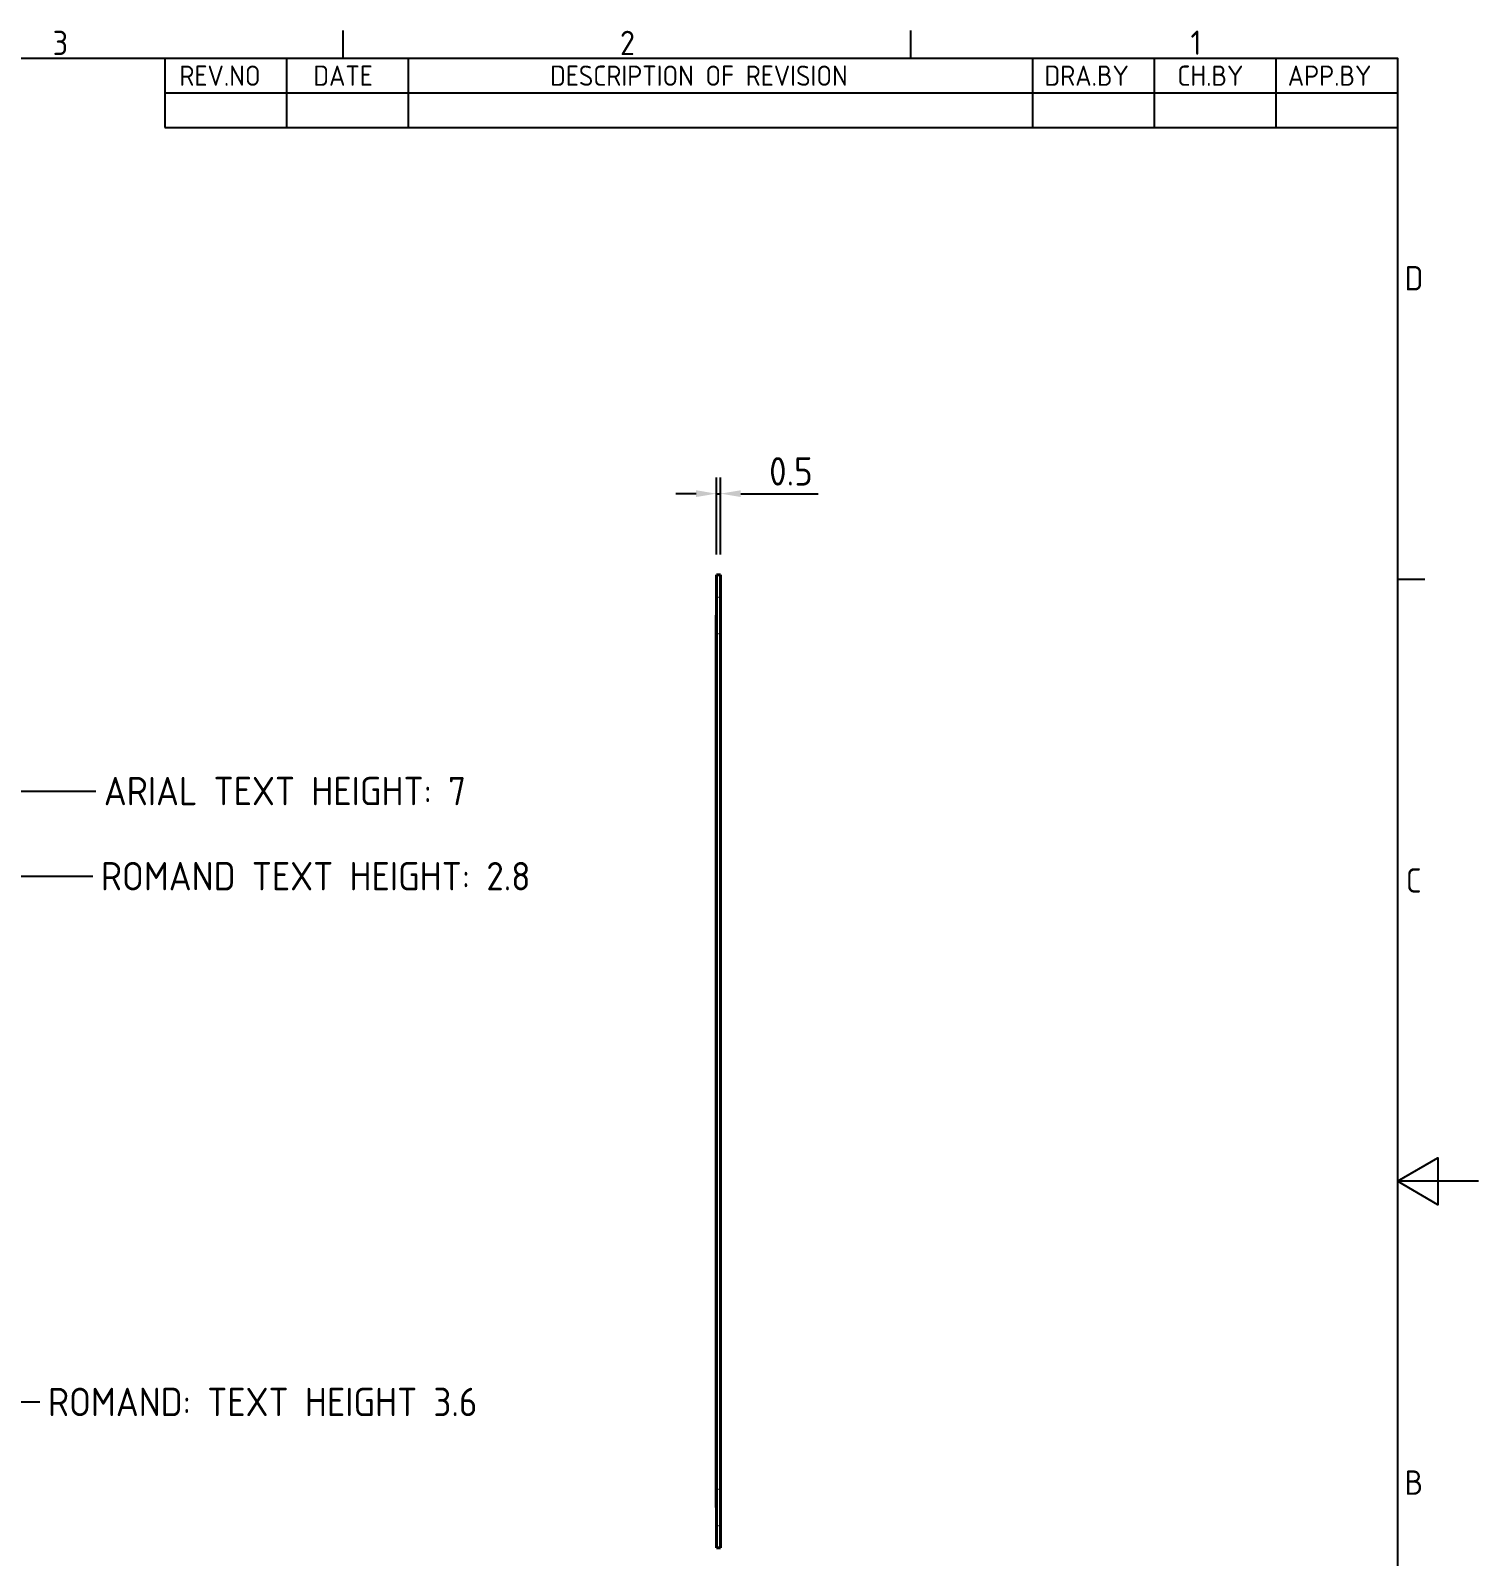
# Model space of a CAD drawing. Header units: millimetres. Extents: x 0 to 420, y 0 to 297.
# Drawn here: x 241.4 to 420, y 102.2 to 290.4 of the extents above; entities that cross this region are included whole.
import ezdxf

# ---------------------------------------------------------------- set-up
doc = ezdxf.new("R2010")
doc.units = ezdxf.units.MM
doc.linetypes.add('DASHED', pattern=[0.2067, 0.1654, -0.0413])
doc.layers.get('0').update_dxf_attribs({"color": 3, "lineweight": 25})
for name, color, linetype, lineweight in [('가려진 것(ISO)', 2, 'DASHED', 18), ('가려진 좁은 것(ISO)', 2, 'DASHED', 18), ('가시적인 것(ISO)', 3, 'Continuous', 40), ('경계(ISO)', 7, 'Continuous', 25), ('기호(ISO)', 5, 'Continuous', 25), ('치수(ISO)', 2, 'Continuous', 25)]:
    doc.layers.add(name, color=color, linetype=linetype, lineweight=lineweight)
doc.styles.add('ISO Proportiona M2B', font='isocp.shx')
doc.styles.add('문자 텍스트_M2B', font='isocp.shx')
doc.styles.add('치수 텍스트_PSTEK_POSCO', font='isocp.shx')
doc.dimstyles.new('치수_PSTEK_POSCO', dxfattribs={"dimtxt": 3.5, "dimasz": 2.5, "dimexe": 2, "dimexo": 2.5, "dimgap": 1, "dimtad": 1, "dimrnd": 1e-08, "dimdsep": 46, "dimtxsty": '치수 텍스트_PSTEK_POSCO', "dimcen": 0.09, "dimdle": 10, "dimclrd": 7, "dimclre": 7, "dimclrt": 2, "dimadec": 1, "dimazin": 2, "dimtfac": 1, "dimtmove": 0, "dimatfit": 3, "dimfxl": 0, "dimtolj": 1, "dimlwd": -1, "dimlwe": -1, "dimarcsym": 0})
doc.dimstyles.new('치수_PSTEK_POSCO$7', dxfattribs={"dimtxt": 3.5, "dimasz": 2.5, "dimexe": 2, "dimexo": 2.5, "dimgap": 1, "dimtad": 1, "dimrnd": 1e-08, "dimdsep": 46, "dimtxsty": '치수 텍스트_PSTEK_POSCO', "dimcen": 0.09, "dimdle": 10, "dimclrd": 7, "dimclre": 7, "dimclrt": 2, "dimadec": 1, "dimazin": 2, "dimtfac": 1, "dimtmove": 0, "dimatfit": 3, "dimfxl": 0, "dimtolj": 1, "dimlwd": -1, "dimlwe": -1, "dimarcsym": 0})

# ---------------------------------------------------------------- blocks, each defined once
blk = doc.blocks.new('경계 Default Border')
at = {"layer": '경계(ISO)'}
for p, q in [((280, 287), (280, 290.4)), ((350, 287), (350, 290.4)), ((410, 222.75), (413.4, 222.75))]:
    blk.add_line(p, q, dxfattribs=at)
at = {"layer": '경계(ISO)', "flags": 128}
for points in [[(10, 10), (10, 287), (410, 287), (410, 10), (10, 10)], [(420, 148.5), (410, 148.5), (415, 151.39), (415, 145.61), (410, 148.5)]]:
    blk.add_lwpolyline(points, dxfattribs=at)
at = {"layer": '경계(ISO)', "color": 2, "char_height": 3, "attachment_point": 7, "style": '문자 텍스트_M2B'}
for s, insert in [('3', (244.17, 287.37)), ('2', (314.13, 287.37)), ('1', (384.49, 287.4)), ('D', (410.88, 258.35)), ('C', (411.04, 184.1)), ('B', (410.88, 109.85))]:
    blk.add_mtext(s, dxfattribs=dict(at, insert=insert))
blk = doc.blocks.new('리비전 내역')
at = {"layer": '기호(ISO)'}
for p, q in [((258, 287), (410, 287)), ((258, 287), (258, 282.72)), ((273, 287), (273, 282.72)), ((288, 287), (288, 282.72)), ((365, 287), (365, 282.72)), ((380, 287), (380, 282.72)), ((395, 287), (395, 282.72)), ((410, 287), (410, 282.72)), ((258, 282.72), (410, 282.72)), ((258, 282.72), (258, 278.44)), ((273, 282.72), (273, 278.44)), ((288, 282.72), (288, 278.44)), ((365, 282.72), (365, 278.44)), ((380, 282.72), (380, 278.44)), ((395, 282.72), (395, 278.44)), ((410, 282.72), (410, 278.44)), ((258, 278.44), (410, 278.44))]:
    blk.add_line(p, q, dxfattribs=at)
at = {"layer": '기호(ISO)', "color": 2, "char_height": 2.5, "attachment_point": 7, "style": 'ISO Proportiona M2B'}
for s, insert in [('REV.NO', (259.79, 283.58)), ('DATE', (276.31, 283.58)), ('DESCRIPTION OF REVISION', (305.51, 283.58)), ('DRA.BY', (366.48, 283.58)), ('CH.BY', (382.86, 283.58)), ('APP.BY', (396.48, 283.58))]:
    blk.add_mtext(s, dxfattribs=dict(at, insert=insert))
blk = doc.blocks.new('*D26')
at = {"layer": 'Defpoints', "color": 0, "transparency": 16777216}
for p in [(326.52, 233.29), (326.02, 223.29), (326.52, 223.29)]:
    blk.add_point(p, dxfattribs=at)
at = {"layer": '치수(ISO)', "color": 7, "transparency": 16777216}
for p, q in [((326.02, 225.79), (326.02, 235.29)), ((326.52, 225.79), (326.52, 235.29)), ((323.52, 233.29), (321.02, 233.29)), ((326.02, 233.29), (326.52, 233.29)), ((329.02, 233.29), (338.57, 233.29))]:
    blk.add_line(p, q, dxfattribs=at)
for points in [[(323.52, 233.71), (323.52, 232.88), (326.02, 233.29)], [(329.02, 233.71), (329.02, 232.88), (326.52, 233.29)]]:
    blk.add_solid(points, dxfattribs=at)
at = {"layer": '치수(ISO)', "color": 2, "transparency": 16777216, "insert": (332.52, 236.04), "char_height": 3.5, "attachment_point": 4, "style": '치수 텍스트_PSTEK_POSCO'}
blk.add_mtext('\\A1;0.5', dxfattribs=at)

msp = doc.modelspace()

# ---------------------------------------------------------------- linework, layer by layer
at = {"layer": '가려진 것(ISO)', "ltscale": 0.952248}
for p, q in [((326.018, 220.543), (326.518, 220.543)), ((326.018, 216.043), (326.518, 216.043)), ((326.018, 110.543), (326.518, 110.543)), ((326.018, 106.043), (326.518, 106.043))]:
    msp.add_line(p, q, dxfattribs=at)
at = {"layer": '가려진 것(ISO)', "ltscale": 0.018947}
for p, q in [((326.018, 218.193), (326.008, 218.193)), ((326.018, 215.281), (326.008, 215.281)), ((326.018, 214.918), (326.008, 214.918)), ((326.018, 214.898), (326.008, 214.898)), ((326.018, 214.882), (326.008, 214.882)), ((326.018, 214.814), (326.008, 214.814)), ((326.018, 214.799), (326.008, 214.799)), ((326.018, 214.319), (326.008, 214.319)), ((326.018, 213.954), (326.008, 213.954)), ((326.018, 211.491), (326.008, 211.491)), ((326.018, 210.909), (326.008, 210.909)), ((326.018, 210.908), (326.008, 210.908)), ((326.018, 210.704), (326.008, 210.704)), ((326.018, 210.541), (326.008, 210.541)), ((326.018, 210.375), (326.008, 210.375)), ((326.018, 210.326), (326.008, 210.326)), ((326.018, 210.287), (326.008, 210.287)), ((326.018, 210.121), (326.008, 210.121)), ((326.018, 209.958), (326.008, 209.958)), ((326.018, 209.704), (326.008, 209.704)), ((326.018, 209.508), (326.008, 209.508)), ((326.018, 209.379), (326.008, 209.379)), ((326.018, 209.238), (326.008, 209.238)), ((326.018, 208.386), (326.008, 208.386)), ((326.018, 208.386), (326.008, 208.386)), ((326.018, 208.338), (326.008, 208.338)), ((326.018, 208.319), (326.008, 208.319)), ((326.018, 208.318), (326.008, 208.318)), ((326.018, 208.2), (326.008, 208.2)), ((326.018, 208.15), (326.008, 208.15)), ((326.018, 208.119), (326.008, 208.119)), ((326.018, 208.113), (326.008, 208.113)), ((326.018, 208.108), (326.008, 208.108)), ((326.018, 208.104), (326.008, 208.104)), ((326.018, 207.945), (326.008, 207.945)), ((326.018, 207.803), (326.008, 207.803)), ((326.018, 207.66), (326.008, 207.66)), ((326.018, 207.64), (326.008, 207.64)), ((326.018, 207.521), (326.008, 207.521)), ((326.018, 207.342), (326.008, 207.342)), ((326.018, 207.34), (326.008, 207.34)), ((326.018, 207.328), (326.008, 207.328)), ((326.018, 207.272), (326.008, 207.272)), ((326.018, 207.235), (326.008, 207.235)), ((326.018, 207.192), (326.008, 207.192)), ((326.018, 207.098), (326.008, 207.098)), ((326.018, 207.066), (326.008, 207.066)), ((326.018, 206.848), (326.008, 206.848)), ((326.018, 206.818), (326.008, 206.818)), ((326.018, 206.622), (326.008, 206.622)), ((326.018, 206.446), (326.008, 206.446)), ((326.018, 206.136), (326.008, 206.136)), ((326.018, 206.053), (326.008, 206.053)), ((326.018, 205.885), (326.008, 205.885)), ((326.018, 205.583), (326.008, 205.583)), ((326.018, 205.335), (326.008, 205.335)), ((326.018, 205.231), (326.008, 205.231)), ((326.018, 205.201), (326.008, 205.201)), ((326.018, 205.134), (326.008, 205.134)), ((326.018, 204.884), (326.008, 204.884)), ((326.018, 204.59), (326.008, 204.59)), ((326.018, 204.454), (326.008, 204.454)), ((326.018, 203.804), (326.008, 203.804)), ((326.018, 203.798), (326.008, 203.798)), ((326.018, 203.726), (326.008, 203.726)), ((326.018, 203.713), (326.008, 203.713)), ((326.018, 203.71), (326.008, 203.71)), ((326.018, 203.64), (326.008, 203.64)), ((326.018, 203.637), (326.008, 203.637)), ((326.018, 203.628), (326.008, 203.628)), ((326.018, 203.591), (326.008, 203.591)), ((326.018, 203.574), (326.008, 203.574)), ((326.018, 203.536), (326.008, 203.536)), ((326.018, 203.471), (326.008, 203.471)), ((326.018, 203.455), (326.008, 203.455)), ((326.018, 203.054), (326.008, 203.054)), ((326.018, 202.918), (326.008, 202.918)), ((326.018, 202.866), (326.008, 202.866)), ((326.018, 202.736), (326.008, 202.736)), ((326.018, 202.675), (326.008, 202.675)), ((326.018, 202.539), (326.008, 202.539)), ((326.018, 202.521), (326.008, 202.521)), ((326.018, 202.52), (326.008, 202.52)), ((326.018, 202.517), (326.008, 202.517)), ((326.018, 200.868), (326.008, 200.868)), ((326.018, 199.906), (326.008, 199.906)), ((326.018, 199.778), (326.008, 199.778)), ((326.018, 198.988), (326.008, 198.988)), ((326.018, 198.743), (326.008, 198.743)), ((326.018, 198.722), (326.008, 198.722)), ((326.018, 198.092), (326.008, 198.092)), ((326.018, 197.98), (326.008, 197.98)), ((326.018, 197.836), (326.008, 197.836)), ((326.018, 197.26), (326.008, 197.26)), ((326.018, 197.148), (326.008, 197.148)), ((326.018, 197.126), (326.008, 197.126)), ((326.018, 197.068), (326.008, 197.068)), ((326.018, 196.998), (326.008, 196.998)), ((326.018, 196.977), (326.008, 196.977)), ((326.018, 196.913), (326.008, 196.913)), ((326.018, 196.886), (326.008, 196.886)), ((326.018, 196.748), (326.008, 196.748)), ((326.018, 196.731), (326.008, 196.731)), ((326.018, 196.667), (326.008, 196.667)), ((326.018, 196.63), (326.008, 196.63)), ((326.018, 196.513), (326.008, 196.513)), ((326.018, 196.171), (326.008, 196.171)), ((326.018, 195.963), (326.008, 195.963)), ((326.018, 195.878), (326.008, 195.878)), ((326.018, 195.547), (326.008, 195.547)), ((326.018, 195.056), (326.008, 195.056)), ((326.018, 194.656), (326.008, 194.656)), ((326.018, 194.565), (326.008, 194.565)), ((326.018, 194.56), (326.008, 194.56)), ((326.018, 194.523), (326.008, 194.523)), ((326.018, 194.357), (326.008, 194.357)), ((326.018, 194.299), (326.008, 194.299)), ((326.018, 194.133), (326.008, 194.133)), ((326.018, 194.09), (326.008, 194.09)), ((326.018, 194.037), (326.008, 194.037)), ((326.018, 193.957), (326.008, 193.957)), ((326.018, 193.909), (326.008, 193.909)), ((326.018, 193.888), (326.008, 193.888)), ((326.018, 193.797), (326.008, 193.797)), ((326.018, 193.765), (326.008, 193.765)), ((326.018, 193.754), (326.008, 193.754)), ((326.018, 192.997), (326.008, 192.997)), ((326.018, 192.906), (326.008, 192.906)), ((326.018, 192.794), (326.008, 192.794)), ((326.018, 187.591), (326.008, 187.591)), ((326.018, 187.456), (326.008, 187.456)), ((326.018, 187.402), (326.008, 187.402)), ((326.018, 187.322), (326.008, 187.322)), ((326.018, 187.28), (326.008, 187.28)), ((326.018, 187.275), (326.008, 187.275)), ((326.018, 187.192), (326.008, 187.192)), ((326.018, 187.19), (326.008, 187.19)), ((326.018, 187.187), (326.008, 187.187)), ((326.018, 187.153), (326.008, 187.153)), ((326.018, 187.089), (326.008, 187.089)), ((326.018, 187.078), (326.008, 187.078)), ((326.018, 187.05), (326.008, 187.05)), ((326.018, 187.034), (326.008, 187.034)), ((326.018, 186.923), (326.008, 186.923)), ((326.018, 186.902), (326.008, 186.902)), ((326.018, 186.897), (326.008, 186.897)), ((326.018, 186.882), (326.008, 186.882)), ((326.018, 186.662), (326.008, 186.662)), ((326.018, 186.646), (326.008, 186.646)), ((326.018, 186.53), (326.008, 186.53)), ((326.018, 186.527), (326.008, 186.527)), ((326.018, 186.519), (326.008, 186.519)), ((326.018, 186.421), (326.008, 186.421)), ((326.018, 186.416), (326.008, 186.416)), ((326.018, 186.374), (326.008, 186.374)), ((326.018, 186.294), (326.008, 186.294)), ((326.018, 186.24), (326.008, 186.24)), ((326.018, 186.105), (326.008, 186.105)), ((326.018, 185.88), (326.008, 185.88)), ((326.018, 185.872), (326.008, 185.872)), ((326.018, 185.869), (326.008, 185.869)), ((326.018, 185.644), (326.008, 185.644)), ((326.018, 185.621), (326.008, 185.621)), ((326.018, 185.611), (326.008, 185.611)), ((326.018, 185.517), (326.008, 185.517)), ((326.018, 185.502), (326.008, 185.502)), ((326.018, 185.497), (326.008, 185.497)), ((326.018, 185.476), (326.008, 185.476)), ((326.018, 185.455), (326.008, 185.455)), ((326.018, 185.321), (326.008, 185.321)), ((326.018, 185.246), (326.008, 185.246)), ((326.018, 185.243), (326.008, 185.243)), ((326.018, 185.212), (326.008, 185.212)), ((326.018, 185.209), (326.008, 185.209)), ((326.018, 185.207), (326.008, 185.207)), ((326.018, 185.124), (326.008, 185.124)), ((326.018, 185.121), (326.008, 185.121)), ((326.018, 184.997), (326.008, 184.997)), ((326.018, 184.943), (326.008, 184.943)), ((326.018, 184.808), (326.008, 184.808)), ((326.018, 181.542), (326.008, 181.542)), ((326.018, 181.442), (326.008, 181.442)), ((326.018, 180.489), (326.008, 180.489)), ((326.018, 180.217), (326.008, 180.217)), ((326.018, 180.181), (326.008, 180.181)), ((326.018, 179.972), (326.008, 179.972)), ((326.018, 179.837), (326.008, 179.837)), ((326.018, 179.827), (326.008, 179.827)), ((326.018, 179.799), (326.008, 179.799)), ((326.018, 179.796), (326.008, 179.796)), ((326.018, 179.783), (326.008, 179.783)), ((326.018, 179.702), (326.008, 179.702)), ((326.018, 179.664), (326.008, 179.664)), ((326.018, 179.661), (326.008, 179.661)), ((326.018, 179.656), (326.008, 179.656)), ((326.018, 179.626), (326.008, 179.626)), ((326.018, 179.61), (326.008, 179.61)), ((326.018, 179.573), (326.008, 179.573)), ((326.018, 179.57), (326.008, 179.57)), ((326.018, 179.534), (326.008, 179.534)), ((326.018, 179.529), (326.008, 179.529)), ((326.018, 179.488), (326.008, 179.488)), ((326.018, 179.483), (326.008, 179.483)), ((326.018, 179.469), (326.008, 179.469)), ((326.018, 179.431), (326.008, 179.431)), ((326.018, 179.415), (326.008, 179.415)), ((326.018, 179.4), (326.008, 179.4)), ((326.018, 179.397), (326.008, 179.397)), ((326.018, 179.361), (326.008, 179.361)), ((326.018, 179.304), (326.008, 179.304)), ((326.018, 179.296), (326.008, 179.296)), ((326.018, 179.283), (326.008, 179.283)), ((326.018, 179.28), (326.008, 179.28)), ((326.018, 179.278), (326.008, 179.278)), ((326.018, 179.262), (326.008, 179.262)), ((326.018, 179.258), (326.008, 179.258)), ((326.018, 179.242), (326.008, 179.242)), ((326.018, 179.131), (326.008, 179.131)), ((326.018, 179.123), (326.008, 179.123)), ((326.018, 179.105), (326.008, 179.105)), ((326.018, 179.089), (326.008, 179.089)), ((326.018, 179.042), (326.008, 179.042)), ((326.018, 179.027), (326.008, 179.027)), ((326.018, 178.908), (326.008, 178.908)), ((326.018, 178.9), (326.008, 178.9)), ((326.018, 178.869), (326.008, 178.869)), ((326.018, 178.854), (326.008, 178.854)), ((326.018, 178.796), (326.008, 178.796)), ((326.018, 178.77), (326.008, 178.77)), ((326.018, 178.755), (326.008, 178.755)), ((326.018, 178.735), (326.008, 178.735)), ((326.018, 178.727), (326.008, 178.727)), ((326.018, 178.717), (326.008, 178.717)), ((326.018, 178.675), (326.008, 178.675)), ((326.018, 178.657), (326.008, 178.657)), ((326.018, 178.649), (326.008, 178.649)), ((326.018, 178.641), (326.008, 178.641)), ((326.018, 178.623), (326.008, 178.623)), ((326.018, 178.62), (326.008, 178.62)), ((326.018, 178.618), (326.008, 178.618)), ((326.018, 178.582), (326.008, 178.582)), ((326.018, 178.502), (326.008, 178.502)), ((326.018, 178.486), (326.008, 178.486)), ((326.018, 178.46), (326.008, 178.46)), ((326.018, 178.455), (326.008, 178.455)), ((326.018, 178.447), (326.008, 178.447)), ((326.018, 178.416), (326.008, 178.416)), ((326.018, 178.313), (326.008, 178.313)), ((326.018, 178.261), (326.008, 178.261)), ((326.018, 178.253), (326.008, 178.253)), ((326.018, 178.245), (326.008, 178.245)), ((326.018, 178.227), (326.008, 178.227)), ((326.018, 178.129), (326.008, 178.129)), ((326.018, 178.123), (326.008, 178.123)), ((326.018, 178.088), (326.008, 178.088)), ((326.018, 178.08), (326.008, 178.08)), ((326.018, 178.025), (326.008, 178.025)), ((326.018, 177.883), (326.008, 177.883)), ((326.018, 177.877), (326.008, 177.877)), ((326.018, 177.875), (326.008, 177.875)), ((326.018, 177.859), (326.008, 177.859)), ((326.018, 177.857), (326.008, 177.857)), ((326.018, 177.852), (326.008, 177.852)), ((326.018, 177.84), (326.008, 177.84)), ((326.018, 177.836), (326.008, 177.836)), ((326.018, 177.725), (326.008, 177.725)), ((326.018, 177.71), (326.008, 177.71)), ((326.018, 177.71), (326.008, 177.71)), ((326.018, 177.688), (326.008, 177.688)), ((326.018, 177.684), (326.008, 177.684)), ((326.018, 177.679), (326.008, 177.679)), ((326.018, 177.663), (326.008, 177.663)), ((326.018, 177.629), (326.008, 177.629)), ((326.018, 177.626), (326.008, 177.626)), ((326.018, 177.59), (326.008, 177.59)), ((326.018, 177.588), (326.008, 177.588)), ((326.018, 177.505), (326.008, 177.505)), ((326.018, 177.49), (326.008, 177.49)), ((326.018, 177.489), (326.008, 177.489)), ((326.018, 177.468), (326.008, 177.468)), ((326.018, 177.462), (326.008, 177.462)), ((326.018, 177.453), (326.008, 177.453)), ((326.018, 177.417), (326.008, 177.417)), ((326.018, 177.415), (326.008, 177.415)), ((326.018, 177.378), (326.008, 177.378)), ((326.018, 177.343), (326.008, 177.343)), ((326.018, 177.332), (326.008, 177.332)), ((326.018, 177.329), (326.008, 177.329)), ((326.018, 177.324), (326.008, 177.324)), ((326.018, 177.249), (326.008, 177.249)), ((326.018, 177.205), (326.008, 177.205)), ((326.018, 177.189), (326.008, 177.189)), ((326.018, 177.151), (326.008, 177.151)), ((326.018, 177.016), (326.008, 177.016)), ((326.018, 176.977), (326.008, 176.977)), ((326.018, 176.946), (326.008, 176.946)), ((326.018, 176.843), (326.008, 176.843)), ((326.018, 176.591), (326.008, 176.591)), ((326.018, 176.555), (326.008, 176.555)), ((326.018, 176.283), (326.008, 176.283)), ((326.018, 175.305), (326.008, 175.305)), ((326.018, 175.205), (326.008, 175.205)), ((326.018, 174.029), (326.008, 174.029)), ((326.018, 173.758), (326.008, 173.758)), ((326.018, 173.721), (326.008, 173.721)), ((326.018, 173.685), (326.008, 173.685)), ((326.018, 173.55), (326.008, 173.55)), ((326.018, 173.512), (326.008, 173.512)), ((326.018, 173.496), (326.008, 173.496)), ((326.018, 173.377), (326.008, 173.377)), ((326.018, 173.369), (326.008, 173.369)), ((326.018, 173.367), (326.008, 173.367)), ((326.018, 173.339), (326.008, 173.339)), ((326.018, 173.336), (326.008, 173.336)), ((326.018, 173.323), (326.008, 173.323)), ((326.018, 173.286), (326.008, 173.286)), ((326.018, 173.283), (326.008, 173.283)), ((326.018, 173.247), (326.008, 173.247)), ((326.018, 173.204), (326.008, 173.204)), ((326.018, 173.196), (326.008, 173.196)), ((326.018, 173.183), (326.008, 173.183)), ((326.018, 173.15), (326.008, 173.15)), ((326.018, 173.113), (326.008, 173.113)), ((326.018, 173.111), (326.008, 173.111)), ((326.018, 173.074), (326.008, 173.074)), ((326.018, 173.028), (326.008, 173.028)), ((326.018, 173.023), (326.008, 173.023)), ((326.018, 173.017), (326.008, 173.017)), ((326.018, 173.01), (326.008, 173.01)), ((326.018, 172.996), (326.008, 172.996)), ((326.018, 172.991), (326.008, 172.991)), ((326.018, 172.975), (326.008, 172.975)), ((326.018, 172.94), (326.008, 172.94)), ((326.018, 172.938), (326.008, 172.938)), ((326.018, 172.901), (326.008, 172.901)), ((326.018, 172.844), (326.008, 172.844)), ((326.018, 172.837), (326.008, 172.837)), ((326.018, 172.823), (326.008, 172.823)), ((326.018, 172.821), (326.008, 172.821)), ((326.018, 172.818), (326.008, 172.818)), ((326.018, 172.802), (326.008, 172.802)), ((326.018, 172.671), (326.008, 172.671)), ((326.018, 172.645), (326.008, 172.645)), ((326.018, 172.63), (326.008, 172.63)), ((326.018, 172.621), (326.008, 172.621)), ((326.018, 172.613), (326.008, 172.613)), ((326.018, 172.448), (326.008, 172.448)), ((326.018, 172.44), (326.008, 172.44)), ((326.018, 172.43), (326.008, 172.43)), ((326.018, 172.388), (326.008, 172.388)), ((326.018, 172.275), (326.008, 172.275)), ((326.018, 172.267), (326.008, 172.267)), ((326.018, 172.215), (326.008, 172.215)), ((326.018, 172.199), (326.008, 172.199)), ((326.018, 172.189), (326.008, 172.189)), ((326.018, 172.181), (326.008, 172.181)), ((326.018, 172.129), (326.008, 172.129)), ((326.018, 172.026), (326.008, 172.026)), ((326.018, 171.974), (326.008, 171.974)), ((326.018, 171.966), (326.008, 171.966)), ((326.018, 171.956), (326.008, 171.956)), ((326.018, 171.94), (326.008, 171.94)), ((326.018, 171.801), (326.008, 171.801)), ((326.018, 171.793), (326.008, 171.793)), ((326.018, 171.767), (326.008, 171.767)), ((326.018, 171.738), (326.008, 171.738)), ((326.018, 171.669), (326.008, 171.669)), ((326.018, 171.664), (326.008, 171.664)), ((326.018, 171.628), (326.008, 171.628)), ((326.018, 171.62), (326.008, 171.62)), ((326.018, 171.596), (326.008, 171.596)), ((326.018, 171.591), (326.008, 171.591)), ((326.018, 171.588), (326.008, 171.588)), ((326.018, 171.572), (326.008, 171.572)), ((326.018, 171.57), (326.008, 171.57)), ((326.018, 171.565), (326.008, 171.565)), ((326.018, 171.553), (326.008, 171.553)), ((326.018, 171.549), (326.008, 171.549)), ((326.018, 171.423), (326.008, 171.423)), ((326.018, 171.423), (326.008, 171.423)), ((326.018, 171.418), (326.008, 171.418)), ((326.018, 171.415), (326.008, 171.415)), ((326.018, 171.402), (326.008, 171.402)), ((326.018, 171.4), (326.008, 171.4)), ((326.018, 171.397), (326.008, 171.397)), ((326.018, 171.392), (326.008, 171.392)), ((326.018, 171.376), (326.008, 171.376)), ((326.018, 171.342), (326.008, 171.342)), ((326.018, 171.34), (326.008, 171.34)), ((326.018, 171.303), (326.008, 171.303)), ((326.018, 171.301), (326.008, 171.301)), ((326.018, 171.265), (326.008, 171.265)), ((326.018, 171.25), (326.008, 171.25)), ((326.018, 171.229), (326.008, 171.229)), ((326.018, 171.224), (326.008, 171.224)), ((326.018, 171.218), (326.008, 171.218)), ((326.018, 171.203), (326.008, 171.203)), ((326.018, 171.175), (326.008, 171.175)), ((326.018, 171.169), (326.008, 171.169)), ((326.018, 171.167), (326.008, 171.167)), ((326.018, 171.13), (326.008, 171.13)), ((326.018, 171.128), (326.008, 171.128)), ((326.018, 171.091), (326.008, 171.091)), ((326.018, 171.056), (326.008, 171.056)), ((326.018, 171.045), (326.008, 171.045)), ((326.018, 171.037), (326.008, 171.037)), ((326.018, 171.029), (326.008, 171.029)), ((326.018, 171.009), (326.008, 171.009)), ((326.018, 170.994), (326.008, 170.994)), ((326.018, 170.963), (326.008, 170.963)), ((326.018, 170.957), (326.008, 170.957)), ((326.018, 170.955), (326.008, 170.955)), ((326.018, 170.918), (326.008, 170.918)), ((326.018, 170.902), (326.008, 170.902)), ((326.018, 170.872), (326.008, 170.872)), ((326.018, 170.869), (326.008, 170.869)), ((326.018, 170.864), (326.008, 170.864)), ((326.018, 170.745), (326.008, 170.745)), ((326.018, 170.729), (326.008, 170.729)), ((326.018, 170.691), (326.008, 170.691)), ((326.018, 170.556), (326.008, 170.556)), ((326.018, 170.517), (326.008, 170.517)), ((326.018, 170.486), (326.008, 170.486)), ((326.018, 170.131), (326.008, 170.131)), ((326.018, 170.095), (326.008, 170.095)), ((326.018, 169.823), (326.008, 169.823)), ((326.018, 169.019), (326.008, 169.019)), ((326.018, 168.919), (326.008, 168.919)), ((326.018, 167.398), (326.008, 167.398)), ((326.018, 167.263), (326.008, 167.263)), ((326.018, 167.225), (326.008, 167.225)), ((326.018, 167.209), (326.008, 167.209)), ((326.018, 167.129), (326.008, 167.129)), ((326.018, 167.09), (326.008, 167.09)), ((326.018, 167.087), (326.008, 167.087)), ((326.018, 167.082), (326.008, 167.082)), ((326.018, 167.052), (326.008, 167.052)), ((326.018, 167.036), (326.008, 167.036)), ((326.018, 166.956), (326.008, 166.956)), ((326.018, 166.917), (326.008, 166.917)), ((326.018, 166.914), (326.008, 166.914)), ((326.018, 166.909), (326.008, 166.909)), ((326.018, 166.896), (326.008, 166.896)), ((326.018, 166.863), (326.008, 166.863)), ((326.018, 166.857), (326.008, 166.857)), ((326.018, 166.841), (326.008, 166.841)), ((326.018, 166.741), (326.008, 166.741)), ((326.018, 166.736), (326.008, 166.736)), ((326.018, 166.723), (326.008, 166.723)), ((326.018, 166.684), (326.008, 166.684)), ((326.018, 166.668), (326.008, 166.668)), ((326.018, 166.653), (326.008, 166.653)), ((326.018, 166.651), (326.008, 166.651)), ((326.018, 166.614), (326.008, 166.614)), ((326.018, 166.577), (326.008, 166.577)), ((326.018, 166.55), (326.008, 166.55)), ((326.018, 166.469), (326.008, 166.469)), ((326.018, 166.453), (326.008, 166.453)), ((326.018, 166.404), (326.008, 166.404)), ((326.018, 166.384), (326.008, 166.384)), ((326.018, 166.358), (326.008, 166.358)), ((326.018, 166.343), (326.008, 166.343)), ((326.018, 166.296), (326.008, 166.296)), ((326.018, 166.28), (326.008, 166.28)), ((326.018, 166.228), (326.008, 166.228)), ((326.018, 166.223), (326.008, 166.223)), ((326.018, 166.181), (326.008, 166.181)), ((326.018, 166.143), (326.008, 166.143)), ((326.018, 166.101), (326.008, 166.101)), ((326.018, 166.055), (326.008, 166.055)), ((326.018, 166.05), (326.008, 166.05)), ((326.018, 166.047), (326.008, 166.047)), ((326.018, 166.011), (326.008, 166.011)), ((326.018, 166.009), (326.008, 166.009)), ((326.018, 166.008), (326.008, 166.008)), ((326.018, 165.988), (326.008, 165.988)), ((326.018, 165.98), (326.008, 165.98)), ((326.018, 165.954), (326.008, 165.954)), ((326.018, 165.928), (326.008, 165.928)), ((326.018, 165.912), (326.008, 165.912)), ((326.018, 165.874), (326.008, 165.874)), ((326.018, 165.833), (326.008, 165.833)), ((326.018, 165.828), (326.008, 165.828)), ((326.018, 165.739), (326.008, 165.739)), ((326.018, 165.667), (326.008, 165.667)), ((326.018, 165.652), (326.008, 165.652)), ((326.018, 165.6), (326.008, 165.6)), ((326.018, 165.587), (326.008, 165.587)), ((326.018, 165.579), (326.008, 165.579)), ((326.018, 165.451), (326.008, 165.451)), ((326.018, 165.341), (326.008, 165.341)), ((326.018, 165.333), (326.008, 165.333)), ((326.018, 165.278), (326.008, 165.278)), ((326.018, 165.262), (326.008, 165.262)), ((326.018, 165.107), (326.008, 165.107)), ((326.018, 165.105), (326.008, 165.105)), ((326.018, 165.089), (326.008, 165.089)), ((326.018, 164.979), (326.008, 164.979)), ((326.018, 164.963), (326.008, 164.963)), ((326.018, 164.937), (326.008, 164.937)), ((326.018, 164.934), (326.008, 164.934)), ((326.018, 164.916), (326.008, 164.916)), ((326.018, 164.804), (326.008, 164.804)), ((326.018, 164.707), (326.008, 164.707)), ((326.018, 164.671), (326.008, 164.671)), ((326.018, 164.668), (326.008, 164.668)), ((326.018, 164.631), (326.008, 164.631)), ((326.018, 164.615), (326.008, 164.615)), ((326.018, 164.585), (326.008, 164.585)), ((326.018, 164.583), (326.008, 164.583)), ((326.018, 164.458), (326.008, 164.458)), ((326.018, 164.442), (326.008, 164.442)), ((326.018, 164.404), (326.008, 164.404)), ((326.018, 164.269), (326.008, 164.269)), ((326.018, 162.732), (326.008, 162.732)), ((326.018, 162.632), (326.008, 162.632)), ((326.018, 161.111), (326.008, 161.111)), ((326.018, 160.976), (326.008, 160.976)), ((326.018, 160.922), (326.008, 160.922)), ((326.018, 160.842), (326.008, 160.842)), ((326.018, 160.8), (326.008, 160.8)), ((326.018, 160.795), (326.008, 160.795)), ((326.018, 160.765), (326.008, 160.765)), ((326.018, 160.712), (326.008, 160.712)), ((326.018, 160.71), (326.008, 160.71)), ((326.018, 160.674), (326.008, 160.674)), ((326.018, 160.63), (326.008, 160.63)), ((326.018, 160.58), (326.008, 160.58)), ((326.018, 160.576), (326.008, 160.576)), ((326.018, 160.57), (326.008, 160.57)), ((326.018, 160.554), (326.008, 160.554)), ((326.018, 160.496), (326.008, 160.496)), ((326.018, 160.454), (326.008, 160.454)), ((326.018, 160.449), (326.008, 160.449)), ((326.018, 160.443), (326.008, 160.443)), ((326.018, 160.417), (326.008, 160.417)), ((326.018, 160.402), (326.008, 160.402)), ((326.018, 160.366), (326.008, 160.366)), ((326.018, 160.364), (326.008, 160.364)), ((326.018, 160.328), (326.008, 160.328)), ((326.018, 160.253), (326.008, 160.253)), ((326.018, 160.234), (326.008, 160.234)), ((326.018, 160.224), (326.008, 160.224)), ((326.018, 160.209), (326.008, 160.209)), ((326.018, 160.182), (326.008, 160.182)), ((326.018, 160.166), (326.008, 160.166)), ((326.018, 160.097), (326.008, 160.097)), ((326.018, 160.071), (326.008, 160.071)), ((326.018, 160.056), (326.008, 160.056)), ((326.018, 160.047), (326.008, 160.047)), ((326.018, 160.039), (326.008, 160.039)), ((326.018, 159.941), (326.008, 159.941)), ((326.018, 159.936), (326.008, 159.936)), ((326.018, 159.894), (326.008, 159.894)), ((326.018, 159.857), (326.008, 159.857)), ((326.018, 159.836), (326.008, 159.836)), ((326.018, 159.82), (326.008, 159.82)), ((326.018, 159.814), (326.008, 159.814)), ((326.018, 159.76), (326.008, 159.76)), ((326.018, 159.701), (326.008, 159.701)), ((326.018, 159.693), (326.008, 159.693)), ((326.018, 159.668), (326.008, 159.668)), ((326.018, 159.625), (326.008, 159.625)), ((326.018, 159.595), (326.008, 159.595)), ((326.018, 159.585), (326.008, 159.585)), ((326.018, 159.549), (326.008, 159.549)), ((326.018, 159.468), (326.008, 159.468)), ((326.018, 159.427), (326.008, 159.427)), ((326.018, 159.414), (326.008, 159.414)), ((326.018, 159.4), (326.008, 159.4)), ((326.018, 159.392), (326.008, 159.392)), ((326.018, 159.279), (326.008, 159.279)), ((326.018, 159.054), (326.008, 159.054)), ((326.018, 159.046), (326.008, 159.046)), ((326.018, 159.038), (326.008, 159.038)), ((326.018, 159.022), (326.008, 159.022)), ((326.018, 158.996), (326.008, 158.996)), ((326.018, 158.979), (326.008, 158.979)), ((326.018, 158.859), (326.008, 158.859)), ((326.018, 158.85), (326.008, 158.85)), ((326.018, 158.795), (326.008, 158.795)), ((326.018, 158.785), (326.008, 158.785)), ((326.018, 158.766), (326.008, 158.766)), ((326.018, 158.73), (326.008, 158.73)), ((326.018, 158.727), (326.008, 158.727)), ((326.018, 158.692), (326.008, 158.692)), ((326.018, 158.676), (326.008, 158.676)), ((326.018, 158.65), (326.008, 158.65)), ((326.018, 158.644), (326.008, 158.644)), ((326.018, 158.642), (326.008, 158.642)), ((326.018, 158.601), (326.008, 158.601)), ((326.018, 158.517), (326.008, 158.517)), ((326.018, 158.513), (326.008, 158.513)), ((326.018, 158.495), (326.008, 158.495)), ((326.018, 158.463), (326.008, 158.463)), ((326.018, 158.433), (326.008, 158.433)), ((326.018, 158.42), (326.008, 158.42)), ((326.018, 158.417), (326.008, 158.417)), ((326.018, 158.389), (326.008, 158.389)), ((326.018, 158.386), (326.008, 158.386)), ((326.018, 158.384), (326.008, 158.384)), ((326.018, 158.381), (326.008, 158.381)), ((326.018, 158.328), (326.008, 158.328)), ((326.018, 158.298), (326.008, 158.298)), ((326.018, 158.296), (326.008, 158.296)), ((326.018, 158.272), (326.008, 158.272)), ((326.018, 158.215), (326.008, 158.215)), ((326.018, 158.171), (326.008, 158.171)), ((326.018, 158.143), (326.008, 158.143)), ((326.018, 158.117), (326.008, 158.117)), ((326.018, 158.063), (326.008, 158.063)), ((326.018, 157.982), (326.008, 157.982)), ((326.018, 157.726), (326.008, 157.726)), ((326.018, 156.445), (326.008, 156.445)), ((326.018, 156.345), (326.008, 156.345)), ((326.018, 154.983), (326.008, 154.983)), ((326.018, 154.848), (326.008, 154.848)), ((326.018, 154.794), (326.008, 154.794)), ((326.018, 154.667), (326.008, 154.667)), ((326.018, 154.584), (326.008, 154.584)), ((326.018, 154.581), (326.008, 154.581)), ((326.018, 154.578), (326.008, 154.578)), ((326.018, 154.545), (326.008, 154.545)), ((326.018, 154.48), (326.008, 154.48)), ((326.018, 154.471), (326.008, 154.471)), ((326.018, 154.336), (326.008, 154.336)), ((326.018, 154.314), (326.008, 154.314)), ((326.018, 154.293), (326.008, 154.293)), ((326.018, 154.282), (326.008, 154.282)), ((326.018, 154.272), (326.008, 154.272)), ((326.018, 154.202), (326.008, 154.202)), ((326.018, 154.161), (326.008, 154.161)), ((326.018, 154.16), (326.008, 154.16)), ((326.018, 154.155), (326.008, 154.155)), ((326.018, 154.065), (326.008, 154.065)), ((326.018, 154.039), (326.008, 154.039)), ((326.018, 154.021), (326.008, 154.021)), ((326.018, 153.969), (326.008, 153.969)), ((326.018, 153.93), (326.008, 153.93)), ((326.018, 153.92), (326.008, 153.92)), ((326.018, 153.917), (326.008, 153.917)), ((326.018, 153.914), (326.008, 153.914)), ((326.018, 153.909), (326.008, 153.909)), ((326.018, 153.798), (326.008, 153.798)), ((326.018, 153.785), (326.008, 153.785)), ((326.018, 153.684), (326.008, 153.684)), ((326.018, 153.555), (326.008, 153.555)), ((326.018, 153.542), (326.008, 153.542)), ((326.018, 153.526), (326.008, 153.526)), ((326.018, 153.516), (326.008, 153.516)), ((326.018, 153.494), (326.008, 153.494)), ((326.018, 153.43), (326.008, 153.43)), ((326.018, 153.424), (326.008, 153.424)), ((326.018, 153.379), (326.008, 153.379)), ((326.018, 153.296), (326.008, 153.296)), ((326.018, 153.269), (326.008, 153.269)), ((326.018, 153.261), (326.008, 153.261)), ((326.018, 153.258), (326.008, 153.258)), ((326.018, 153.254), (326.008, 153.254)), ((326.018, 153.249), (326.008, 153.249)), ((326.018, 153.235), (326.008, 153.235)), ((326.018, 153.174), (326.008, 153.174)), ((326.018, 153.169), (326.008, 153.169)), ((326.018, 153.12), (326.008, 153.12)), ((326.018, 153.042), (326.008, 153.042)), ((326.018, 153.033), (326.008, 153.033)), ((326.018, 152.99), (326.008, 152.99)), ((326.018, 152.985), (326.008, 152.985)), ((326.018, 152.885), (326.008, 152.885)), ((326.018, 152.882), (326.008, 152.882)), ((326.018, 152.867), (326.008, 152.867)), ((326.018, 152.864), (326.008, 152.864)), ((326.018, 152.858), (326.008, 152.858)), ((326.018, 152.843), (326.008, 152.843)), ((326.018, 152.773), (326.008, 152.773)), ((326.018, 152.739), (326.008, 152.739)), ((326.018, 152.688), (326.008, 152.688)), ((326.018, 152.643), (326.008, 152.643)), ((326.018, 152.636), (326.008, 152.636)), ((326.018, 152.633), (326.008, 152.633)), ((326.018, 152.599), (326.008, 152.599)), ((326.018, 152.597), (326.008, 152.597)), ((326.018, 152.594), (326.008, 152.594)), ((326.018, 152.524), (326.008, 152.524)), ((326.018, 152.511), (326.008, 152.511)), ((326.018, 152.504), (326.008, 152.504)), ((326.018, 152.496), (326.008, 152.496)), ((326.018, 152.488), (326.008, 152.488)), ((326.018, 152.384), (326.008, 152.384)), ((326.018, 152.343), (326.008, 152.343)), ((326.018, 152.335), (326.008, 152.335)), ((326.018, 152.33), (326.008, 152.33)), ((326.018, 152.195), (326.008, 152.195)), ((326.018, 152.139), (326.008, 152.139)), ((326.018, 152.121), (326.008, 152.121)), ((326.018, 152.095), (326.008, 152.095)), ((326.018, 152.004), (326.008, 152.004)), ((326.018, 151.877), (326.008, 151.877)), ((326.018, 151.823), (326.008, 151.823)), ((326.018, 151.688), (326.008, 151.688)), ((326.018, 150.158), (326.008, 150.158)), ((326.018, 150.058), (326.008, 150.058)), ((326.018, 148.849), (326.008, 148.849)), ((326.018, 148.715), (326.008, 148.715)), ((326.018, 148.66), (326.008, 148.66)), ((326.018, 148.533), (326.008, 148.533)), ((326.018, 148.45), (326.008, 148.45)), ((326.018, 148.442), (326.008, 148.442)), ((326.018, 148.416), (326.008, 148.416)), ((326.018, 148.398), (326.008, 148.398)), ((326.018, 148.346), (326.008, 148.346)), ((326.018, 148.336), (326.008, 148.336)), ((326.018, 148.191), (326.008, 148.191)), ((326.018, 148.18), (326.008, 148.18)), ((326.018, 148.177), (326.008, 148.177)), ((326.018, 148.175), (326.008, 148.175)), ((326.018, 148.162), (326.008, 148.162)), ((326.018, 148.154), (326.008, 148.154)), ((326.018, 148.102), (326.008, 148.102)), ((326.018, 148.044), (326.008, 148.044)), ((326.018, 148.042), (326.008, 148.042)), ((326.018, 147.988), (326.008, 147.988)), ((326.018, 147.931), (326.008, 147.931)), ((326.018, 147.908), (326.008, 147.908)), ((326.018, 147.892), (326.008, 147.892)), ((326.018, 147.891), (326.008, 147.891)), ((326.018, 147.868), (326.008, 147.868)), ((326.018, 147.866), (326.008, 147.866)), ((326.018, 147.861), (326.008, 147.861)), ((326.018, 147.807), (326.008, 147.807)), ((326.018, 147.783), (326.008, 147.783)), ((326.018, 147.778), (326.008, 147.778)), ((326.018, 147.776), (326.008, 147.776)), ((326.018, 147.776), (326.008, 147.776)), ((326.018, 147.768), (326.008, 147.768)), ((326.018, 147.755), (326.008, 147.755)), ((326.018, 147.744), (326.008, 147.744)), ((326.018, 147.739), (326.008, 147.739)), ((326.018, 147.675), (326.008, 147.675)), ((326.018, 147.636), (326.008, 147.636)), ((326.018, 147.625), (326.008, 147.625)), ((326.018, 147.62), (326.008, 147.62)), ((326.018, 147.545), (326.008, 147.545)), ((326.018, 147.535), (326.008, 147.535)), ((326.018, 147.509), (326.008, 147.509)), ((326.018, 147.483), (326.008, 147.483)), ((326.018, 147.468), (326.008, 147.468)), ((326.018, 147.418), (326.008, 147.418)), ((326.018, 147.366), (326.008, 147.366)), ((326.018, 147.356), (326.008, 147.356)), ((326.018, 147.283), (326.008, 147.283)), ((326.018, 147.247), (326.008, 147.247)), ((326.018, 147.233), (326.008, 147.233)), ((326.018, 147.232), (326.008, 147.232)), ((326.018, 147.151), (326.008, 147.151)), ((326.018, 147.148), (326.008, 147.148)), ((326.018, 147.135), (326.008, 147.135)), ((326.018, 147.127), (326.008, 147.127)), ((326.018, 147.114), (326.008, 147.114)), ((326.018, 147.113), (326.008, 147.113)), ((326.018, 147.105), (326.008, 147.105)), ((326.018, 147.094), (326.008, 147.094)), ((326.018, 147.014), (326.008, 147.014)), ((326.018, 147.007), (326.008, 147.007)), ((326.018, 147.002), (326.008, 147.002)), ((326.018, 146.972), (326.008, 146.972)), ((326.018, 146.967), (326.008, 146.967)), ((326.018, 146.96), (326.008, 146.96)), ((326.018, 146.899), (326.008, 146.899)), ((326.018, 146.88), (326.008, 146.88)), ((326.018, 146.879), (326.008, 146.879)), ((326.018, 146.878), (326.008, 146.878)), ((326.018, 146.875), (326.008, 146.875)), ((326.018, 146.865), (326.008, 146.865)), ((326.018, 146.863), (326.008, 146.863)), ((326.018, 146.851), (326.008, 146.851)), ((326.018, 146.826), (326.008, 146.826)), ((326.018, 146.787), (326.008, 146.787)), ((326.018, 146.756), (326.008, 146.756)), ((326.018, 146.748), (326.008, 146.748)), ((326.018, 146.742), (326.008, 146.742)), ((326.018, 146.73), (326.008, 146.73)), ((326.018, 146.729), (326.008, 146.729)), ((326.018, 146.716), (326.008, 146.716)), ((326.018, 146.709), (326.008, 146.709)), ((326.018, 146.691), (326.008, 146.691)), ((326.018, 146.656), (326.008, 146.656)), ((326.018, 146.611), (326.008, 146.611)), ((326.018, 146.575), (326.008, 146.575)), ((326.018, 146.564), (326.008, 146.564)), ((326.018, 146.512), (326.008, 146.512)), ((326.018, 146.506), (326.008, 146.506)), ((326.018, 146.497), (326.008, 146.497)), ((326.018, 146.494), (326.008, 146.494)), ((326.018, 146.48), (326.008, 146.48)), ((326.018, 146.468), (326.008, 146.468)), ((326.018, 146.467), (326.008, 146.467)), ((326.018, 146.466), (326.008, 146.466)), ((326.018, 146.466), (326.008, 146.466)), ((326.018, 146.46), (326.008, 146.46)), ((326.018, 146.458), (326.008, 146.458)), ((326.018, 146.377), (326.008, 146.377)), ((326.018, 146.339), (326.008, 146.339)), ((326.018, 146.323), (326.008, 146.323)), ((326.018, 146.317), (326.008, 146.317)), ((326.018, 146.25), (326.008, 146.25)), ((326.018, 146.23), (326.008, 146.23)), ((326.018, 146.222), (326.008, 146.222)), ((326.018, 146.211), (326.008, 146.211)), ((326.018, 146.196), (326.008, 146.196)), ((326.018, 146.103), (326.008, 146.103)), ((326.018, 146.088), (326.008, 146.088)), ((326.018, 146.062), (326.008, 146.062)), ((326.018, 146.061), (326.008, 146.061)), ((326.018, 146.041), (326.008, 146.041)), ((326.018, 146.009), (326.008, 146.009)), ((326.018, 145.951), (326.008, 145.951)), ((326.018, 145.935), (326.008, 145.935)), ((326.018, 145.886), (326.008, 145.886)), ((326.018, 145.844), (326.008, 145.844)), ((326.018, 145.832), (326.008, 145.832)), ((326.018, 145.828), (326.008, 145.828)), ((326.018, 145.813), (326.008, 145.813)), ((326.018, 145.795), (326.008, 145.795)), ((326.018, 145.793), (326.008, 145.793)), ((326.018, 145.725), (326.008, 145.725)), ((326.018, 145.722), (326.008, 145.722)), ((326.018, 145.71), (326.008, 145.71)), ((326.018, 145.707), (326.008, 145.707)), ((326.018, 145.666), (326.008, 145.666)), ((326.018, 145.598), (326.008, 145.598)), ((326.018, 145.583), (326.008, 145.583)), ((326.018, 145.543), (326.008, 145.543)), ((326.018, 145.529), (326.008, 145.529)), ((326.018, 145.409), (326.008, 145.409)), ((326.018, 145.394), (326.008, 145.394)), ((326.018, 143.921), (326.008, 143.921)), ((326.018, 143.821), (326.008, 143.821)), ((326.018, 141.489), (326.008, 141.489)), ((326.018, 141.354), (326.008, 141.354)), ((326.018, 141.299), (326.008, 141.299)), ((326.018, 141.219), (326.008, 141.219)), ((326.018, 141.172), (326.008, 141.172)), ((326.018, 141.089), (326.008, 141.089)), ((326.018, 141.082), (326.008, 141.082)), ((326.018, 141.056), (326.008, 141.056)), ((326.018, 141.037), (326.008, 141.037)), ((326.018, 140.986), (326.008, 140.986)), ((326.018, 140.975), (326.008, 140.975)), ((326.018, 140.947), (326.008, 140.947)), ((326.018, 140.931), (326.008, 140.931)), ((326.018, 140.82), (326.008, 140.82)), ((326.018, 140.814), (326.008, 140.814)), ((326.018, 140.801), (326.008, 140.801)), ((326.018, 140.794), (326.008, 140.794)), ((326.018, 140.571), (326.008, 140.571)), ((326.018, 140.558), (326.008, 140.558)), ((326.018, 140.542), (326.008, 140.542)), ((326.018, 140.532), (326.008, 140.532)), ((326.018, 140.446), (326.008, 140.446)), ((326.018, 140.423), (326.008, 140.423)), ((326.018, 140.415), (326.008, 140.415)), ((326.018, 140.394), (326.008, 140.394)), ((326.018, 140.316), (326.008, 140.316)), ((326.018, 140.27), (326.008, 140.27)), ((326.018, 140.264), (326.008, 140.264)), ((326.018, 140.189), (326.008, 140.189)), ((326.018, 140.184), (326.008, 140.184)), ((326.018, 140.135), (326.008, 140.135)), ((326.018, 140.057), (326.008, 140.057)), ((326.018, 140.005), (326.008, 140.005)), ((326.018, 140), (326.008, 140)), ((326.018, 139.873), (326.008, 139.873)), ((326.018, 139.787), (326.008, 139.787)), ((326.018, 139.774), (326.008, 139.774)), ((326.018, 139.766), (326.008, 139.766)), ((326.018, 139.753), (326.008, 139.753)), ((326.018, 139.538), (326.008, 139.538)), ((326.018, 139.517), (326.008, 139.517)), ((326.018, 139.502), (326.008, 139.502)), ((326.018, 139.396), (326.008, 139.396)), ((326.018, 139.37), (326.008, 139.37)), ((326.018, 139.349), (326.008, 139.349)), ((326.018, 139.214), (326.008, 139.214)), ((326.018, 139.152), (326.008, 139.152)), ((326.018, 139.149), (326.008, 139.149)), ((326.018, 139.134), (326.008, 139.134)), ((326.018, 139.108), (326.008, 139.108)), ((326.018, 139.1), (326.008, 139.1)), ((326.018, 139.017), (326.008, 139.017)), ((326.018, 139.001), (326.008, 139.001)), ((326.018, 138.89), (326.008, 138.89)), ((326.018, 138.848), (326.008, 138.848)), ((326.018, 138.835), (326.008, 138.835)), ((326.018, 138.7), (326.008, 138.7)), ((326.018, 137.534), (326.008, 137.534)), ((326.018, 137.434), (326.008, 137.434)), ((326.018, 135.618), (326.008, 135.618)), ((326.018, 135.483), (326.008, 135.483)), ((326.018, 135.429), (326.008, 135.429)), ((326.018, 135.349), (326.008, 135.349)), ((326.018, 135.307), (326.008, 135.307)), ((326.018, 135.077), (326.008, 135.077)), ((326.018, 135.061), (326.008, 135.061)), ((326.018, 134.688), (326.008, 134.688)), ((326.018, 134.673), (326.008, 134.673)), ((326.018, 134.443), (326.008, 134.443)), ((326.018, 134.401), (326.008, 134.401)), ((326.018, 134.321), (326.008, 134.321)), ((326.018, 134.267), (326.008, 134.267)), ((326.018, 134.191), (326.008, 134.191)), ((326.018, 134.132), (326.008, 134.132)), ((326.018, 134.003), (326.008, 134.003)), ((326.018, 133.024), (326.008, 133.024)), ((326.018, 132.835), (326.008, 132.835)), ((326.018, 131.348), (326.008, 131.348)), ((326.018, 131.248), (326.008, 131.248)), ((326.018, 123.026), (326.008, 123.026)), ((326.018, 122.852), (326.008, 122.852)), ((326.018, 122.782), (326.008, 122.782)), ((326.018, 122.678), (326.008, 122.678)), ((326.018, 122.625), (326.008, 122.625)), ((326.018, 122.618), (326.008, 122.618)), ((326.018, 122.511), (326.008, 122.511)), ((326.018, 122.508), (326.008, 122.508)), ((326.018, 122.505), (326.008, 122.505)), ((326.018, 122.501), (326.008, 122.501)), ((326.018, 122.468), (326.008, 122.468)), ((326.018, 122.461), (326.008, 122.461)), ((326.018, 122.444), (326.008, 122.444)), ((326.018, 122.378), (326.008, 122.378)), ((326.018, 122.364), (326.008, 122.364)), ((326.018, 122.327), (326.008, 122.327)), ((326.018, 122.307), (326.008, 122.307)), ((326.018, 122.164), (326.008, 122.164)), ((326.018, 122.157), (326.008, 122.157)), ((326.018, 122.14), (326.008, 122.14)), ((326.018, 122.137), (326.008, 122.137)), ((326.018, 122.11), (326.008, 122.11)), ((326.018, 121.843), (326.008, 121.843)), ((326.018, 121.826), (326.008, 121.826)), ((326.018, 121.806), (326.008, 121.806)), ((326.018, 121.793), (326.008, 121.793)), ((326.018, 121.682), (326.008, 121.682)), ((326.018, 121.656), (326.008, 121.656)), ((326.018, 121.652), (326.008, 121.652)), ((326.018, 121.642), (326.008, 121.642)), ((326.018, 121.616), (326.008, 121.616)), ((326.018, 121.515), (326.008, 121.515)), ((326.018, 121.509), (326.008, 121.509)), ((326.018, 121.455), (326.008, 121.455)), ((326.018, 121.448), (326.008, 121.448)), ((326.018, 121.352), (326.008, 121.352)), ((326.018, 121.345), (326.008, 121.345)), ((326.018, 121.281), (326.008, 121.281)), ((326.018, 121.181), (326.008, 121.181)), ((326.018, 121.114), (326.008, 121.114)), ((326.018, 121.108), (326.008, 121.108)), ((326.018, 121.017), (326.008, 121.017)), ((326.018, 120.944), (326.008, 120.944)), ((326.018, 120.834), (326.008, 120.834)), ((326.018, 120.817), (326.008, 120.817)), ((326.018, 120.807), (326.008, 120.807)), ((326.018, 120.804), (326.008, 120.804)), ((326.018, 120.79), (326.008, 120.79)), ((326.018, 120.773), (326.008, 120.773)), ((326.018, 120.513), (326.008, 120.513)), ((326.018, 120.486), (326.008, 120.486)), ((326.018, 120.483), (326.008, 120.483)), ((326.018, 120.469), (326.008, 120.469)), ((326.018, 120.466), (326.008, 120.466)), ((326.018, 120.322), (326.008, 120.322)), ((326.018, 120.319), (326.008, 120.319)), ((326.018, 120.299), (326.008, 120.299)), ((326.018, 120.296), (326.008, 120.296)), ((326.018, 120.269), (326.008, 120.269)), ((326.018, 120.095), (326.008, 120.095)), ((326.018, 120.015), (326.008, 120.015)), ((326.018, 120.001), (326.008, 120.001)), ((326.018, 119.998), (326.008, 119.998)), ((326.018, 119.995), (326.008, 119.995)), ((326.018, 119.991), (326.008, 119.991)), ((326.018, 119.958), (326.008, 119.958)), ((326.018, 119.955), (326.008, 119.955)), ((326.018, 119.951), (326.008, 119.951)), ((326.018, 119.948), (326.008, 119.948)), ((326.018, 119.841), (326.008, 119.841)), ((326.018, 119.677), (326.008, 119.677)), ((326.018, 119.607), (326.008, 119.607)), ((326.018, 119.433), (326.008, 119.433)), ((326.018, 115.991), (326.008, 115.991)), ((326.018, 115.817), (326.008, 115.817)), ((326.018, 115.747), (326.008, 115.747)), ((326.018, 115.643), (326.008, 115.643)), ((326.018, 115.59), (326.008, 115.59)), ((326.018, 115.583), (326.008, 115.583)), ((326.018, 115.476), (326.008, 115.476)), ((326.018, 115.473), (326.008, 115.473)), ((326.018, 115.47), (326.008, 115.47)), ((326.018, 115.426), (326.008, 115.426)), ((326.018, 115.343), (326.008, 115.343)), ((326.018, 115.329), (326.008, 115.329)), ((326.018, 115.292), (326.008, 115.292)), ((326.018, 115.272), (326.008, 115.272)), ((326.018, 115.129), (326.008, 115.129)), ((326.018, 115.102), (326.008, 115.102)), ((326.018, 115.095), (326.008, 115.095)), ((326.018, 115.075), (326.008, 115.075)), ((326.018, 114.931), (326.008, 114.931)), ((326.018, 114.791), (326.008, 114.791)), ((326.018, 114.771), (326.008, 114.771)), ((326.018, 114.621), (326.008, 114.621)), ((326.018, 114.617), (326.008, 114.617)), ((326.018, 114.607), (326.008, 114.607)), ((326.018, 114.48), (326.008, 114.48)), ((326.018, 114.467), (326.008, 114.467)), ((326.018, 114.44), (326.008, 114.44)), ((326.018, 114.42), (326.008, 114.42)), ((326.018, 114.317), (326.008, 114.317)), ((326.018, 114.293), (326.008, 114.293)), ((326.018, 114.263), (326.008, 114.263)), ((326.018, 114.246), (326.008, 114.246)), ((326.018, 114.196), (326.008, 114.196)), ((326.018, 114.146), (326.008, 114.146)), ((326.018, 114.073), (326.008, 114.073)), ((326.018, 114.033), (326.008, 114.033)), ((326.018, 113.969), (326.008, 113.969)), ((326.018, 113.909), (326.008, 113.909)), ((326.018, 113.782), (326.008, 113.782)), ((326.018, 113.772), (326.008, 113.772)), ((326.018, 113.769), (326.008, 113.769)), ((326.018, 113.762), (326.008, 113.762)), ((326.018, 113.618), (326.008, 113.618)), ((326.018, 113.598), (326.008, 113.598)), ((326.018, 113.478), (326.008, 113.478)), ((326.018, 113.448), (326.008, 113.448)), ((326.018, 113.434), (326.008, 113.434)), ((326.018, 113.314), (326.008, 113.314)), ((326.018, 113.294), (326.008, 113.294)), ((326.018, 113.287), (326.008, 113.287)), ((326.018, 113.261), (326.008, 113.261)), ((326.018, 113.234), (326.008, 113.234)), ((326.018, 113.117), (326.008, 113.117)), ((326.018, 113.097), (326.008, 113.097)), ((326.018, 113.06), (326.008, 113.06)), ((326.018, 113.033), (326.008, 113.033)), ((326.018, 112.963), (326.008, 112.963)), ((326.018, 112.96), (326.008, 112.96)), ((326.018, 112.92), (326.008, 112.92)), ((326.018, 112.916), (326.008, 112.916)), ((326.018, 112.913), (326.008, 112.913)), ((326.018, 112.806), (326.008, 112.806)), ((326.018, 112.803), (326.008, 112.803)), ((326.018, 112.749), (326.008, 112.749)), ((326.018, 112.642), (326.008, 112.642)), ((326.018, 112.572), (326.008, 112.572)), ((326.018, 112.398), (326.008, 112.398)), ((326.018, 111.787), (326.008, 111.787)), ((326.018, 111.773), (326.008, 111.773)), ((326.018, 111.688), (326.008, 111.688)), ((326.018, 108.393), (326.008, 108.393))]:
    msp.add_line(p, q, dxfattribs=at)
at = {"layer": '가려진 좁은 것(ISO)', "ltscale": 0.018947}
for p, q in [((326.018, 209.257), (326.008, 209.257)), ((326.018, 206.786), (326.008, 206.786)), ((326.018, 204.801), (326.008, 204.801)), ((326.018, 204.116), (326.008, 204.116)), ((326.018, 199.799), (326.008, 199.799)), ((326.018, 198.674), (326.008, 198.674)), ((326.018, 198.145), (326.008, 198.145)), ((326.018, 197.948), (326.008, 197.948)), ((326.018, 197.751), (326.008, 197.751)), ((326.018, 197.729), (326.008, 197.729)), ((326.018, 196.705), (326.008, 196.705)), ((326.018, 196.534), (326.008, 196.534)), ((326.018, 196.465), (326.008, 196.465)), ((326.018, 195.648), (326.008, 195.648)), ((326.018, 195.515), (326.008, 195.515)), ((326.018, 195.488), (326.008, 195.488)), ((326.018, 195.456), (326.008, 195.456)), ((326.018, 195.451), (326.008, 195.451)), ((326.018, 195.446), (326.008, 195.446)), ((326.018, 195.403), (326.008, 195.403)), ((326.018, 195.398), (326.008, 195.398)), ((326.018, 195.008), (326.008, 195.008)), ((326.018, 194.939), (326.008, 194.939)), ((326.018, 194.869), (326.008, 194.869)), ((326.018, 194.741), (326.008, 194.741)), ((326.018, 194.699), (326.008, 194.699)), ((326.018, 194.491), (326.008, 194.491)), ((326.018, 194.469), (326.008, 194.469)), ((326.018, 194.315), (326.008, 194.315)), ((326.018, 193.658), (326.008, 193.658)), ((326.018, 192.954), (326.008, 192.954)), ((326.018, 147.817), (326.008, 147.817))]:
    msp.add_line(p, q, dxfattribs=at)
at = {"layer": '가시적인 것(ISO)'}
for p, q in [((326.018, 223.293), (326.018, 103.293)), ((326.018, 223.293), (326.518, 223.293)), ((326.518, 223.293), (326.518, 103.293)), ((326.018, 218.293), (326.008, 218.293)), ((326.008, 214.907), (326.008, 218.293)), ((326.018, 214.907), (326.008, 214.907)), ((326.008, 111.68), (326.008, 214.907)), ((326.018, 111.68), (326.008, 111.68)), ((326.008, 108.293), (326.008, 111.68)), ((326.018, 108.293), (326.008, 108.293)), ((326.018, 103.293), (326.518, 103.293))]:
    msp.add_line(p, q, dxfattribs=at)

# ---------------------------------------------------------------- block references
msp.add_blockref('경계 Default Border', (0, 0))
at = {"layer": '기호(ISO)'}
msp.add_blockref('리비전 내역', (0, 0), dxfattribs=at)

# ---------------------------------------------------------------- texts
at = {"layer": '기호(ISO)', "color": 2, "char_height": 3.5, "attachment_point": 4, "style": '치수 텍스트_PSTEK_POSCO'}
for s, insert, width in [('{\\fISOCP|b0|i0;\\H3.5000;ARIAL TEXT HEIGHT: 7}', (250.472, 196.617), 51.34028), ('{\\fISOCP|b0|i0;\\H3.5000;ROMAND TEXT HEIGHT: 2.8}', (250.111, 186.12), 60.6764), ('{\\fISOCP|b0|i0;\\H3.5000;ROMAND: TEXT HEIGHT 3.6}', (243.585, 121.289), 60.6764)]:
    msp.add_mtext(s, dxfattribs=dict(at, insert=insert, width=width))

# ---------------------------------------------------------------- dimensions: what is measured, and where the dimension line sits
at = {"layer": '치수(ISO)', "color": 7}
dim = msp.add_linear_dim(base=(326.518, 233.293), p1=(326.018, 223.293), p2=(326.518, 223.293), angle=180, dimstyle='치수_PSTEK_POSCO', override={"dimdec": 2, "dimtp": 0, "dimtm": 0, "dimtdec": 2, "dimtofl": 1, "dimatfit": 1}, dxfattribs=at)
dim.commit()
dim.dimension.update_dxf_attribs({"geometry": '*D26', "text_midpoint": (335.042, 233.293), "dimtype": 160})

# ---------------------------------------------------------------- leaders
at = {"layer": '기호(ISO)', "color": 7, "annotation_type": 0, "has_hookline": 1, "hookline_direction": 0}
for points, text_width in [([(188.56, 196.617), (249.472, 196.617)], 50.261), ([(225.552, 186.12), (249.111, 186.12)], 59.59), ([(202.298, 121.421), (242.585, 121.289)], 59.59)]:
    msp.add_leader(points, dimstyle='치수_PSTEK_POSCO$7', override={"dimtad": 0}, dxfattribs=dict(at, text_width=text_width))

doc.saveas('drawing.dxf')
